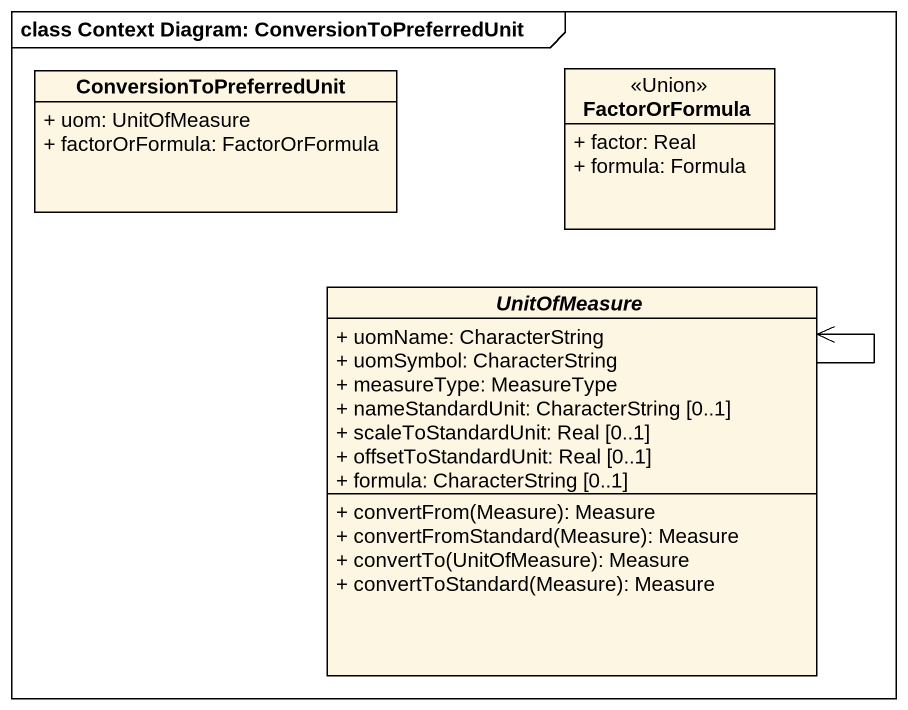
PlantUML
@startuml
mainframe class Context Diagram: ConversionToPreferredUnit
hide circle
hide empty members
skinparam classAttributeIconSize 0
class ConversionToPreferredUnit {
  + uom: UnitOfMeasure
  + factorOrFormula: FactorOrFormula
}
class FactorOrFormula <<Union>> {
  + factor: Real
  + formula: Formula
}
abstract class UnitOfMeasure {
  + uomName: CharacterString
  + uomSymbol: CharacterString
  + measureType: MeasureType
  + nameStandardUnit: CharacterString [0..1]
  + scaleToStandardUnit: Real [0..1]
  + offsetToStandardUnit: Real [0..1]
  + formula: CharacterString [0..1]
  + convertFrom(Measure): Measure
  + convertFromStandard(Measure): Measure
  + convertTo(UnitOfMeasure): Measure
  + convertToStandard(Measure): Measure
}
UnitOfMeasure --> UnitOfMeasure
@enduml
